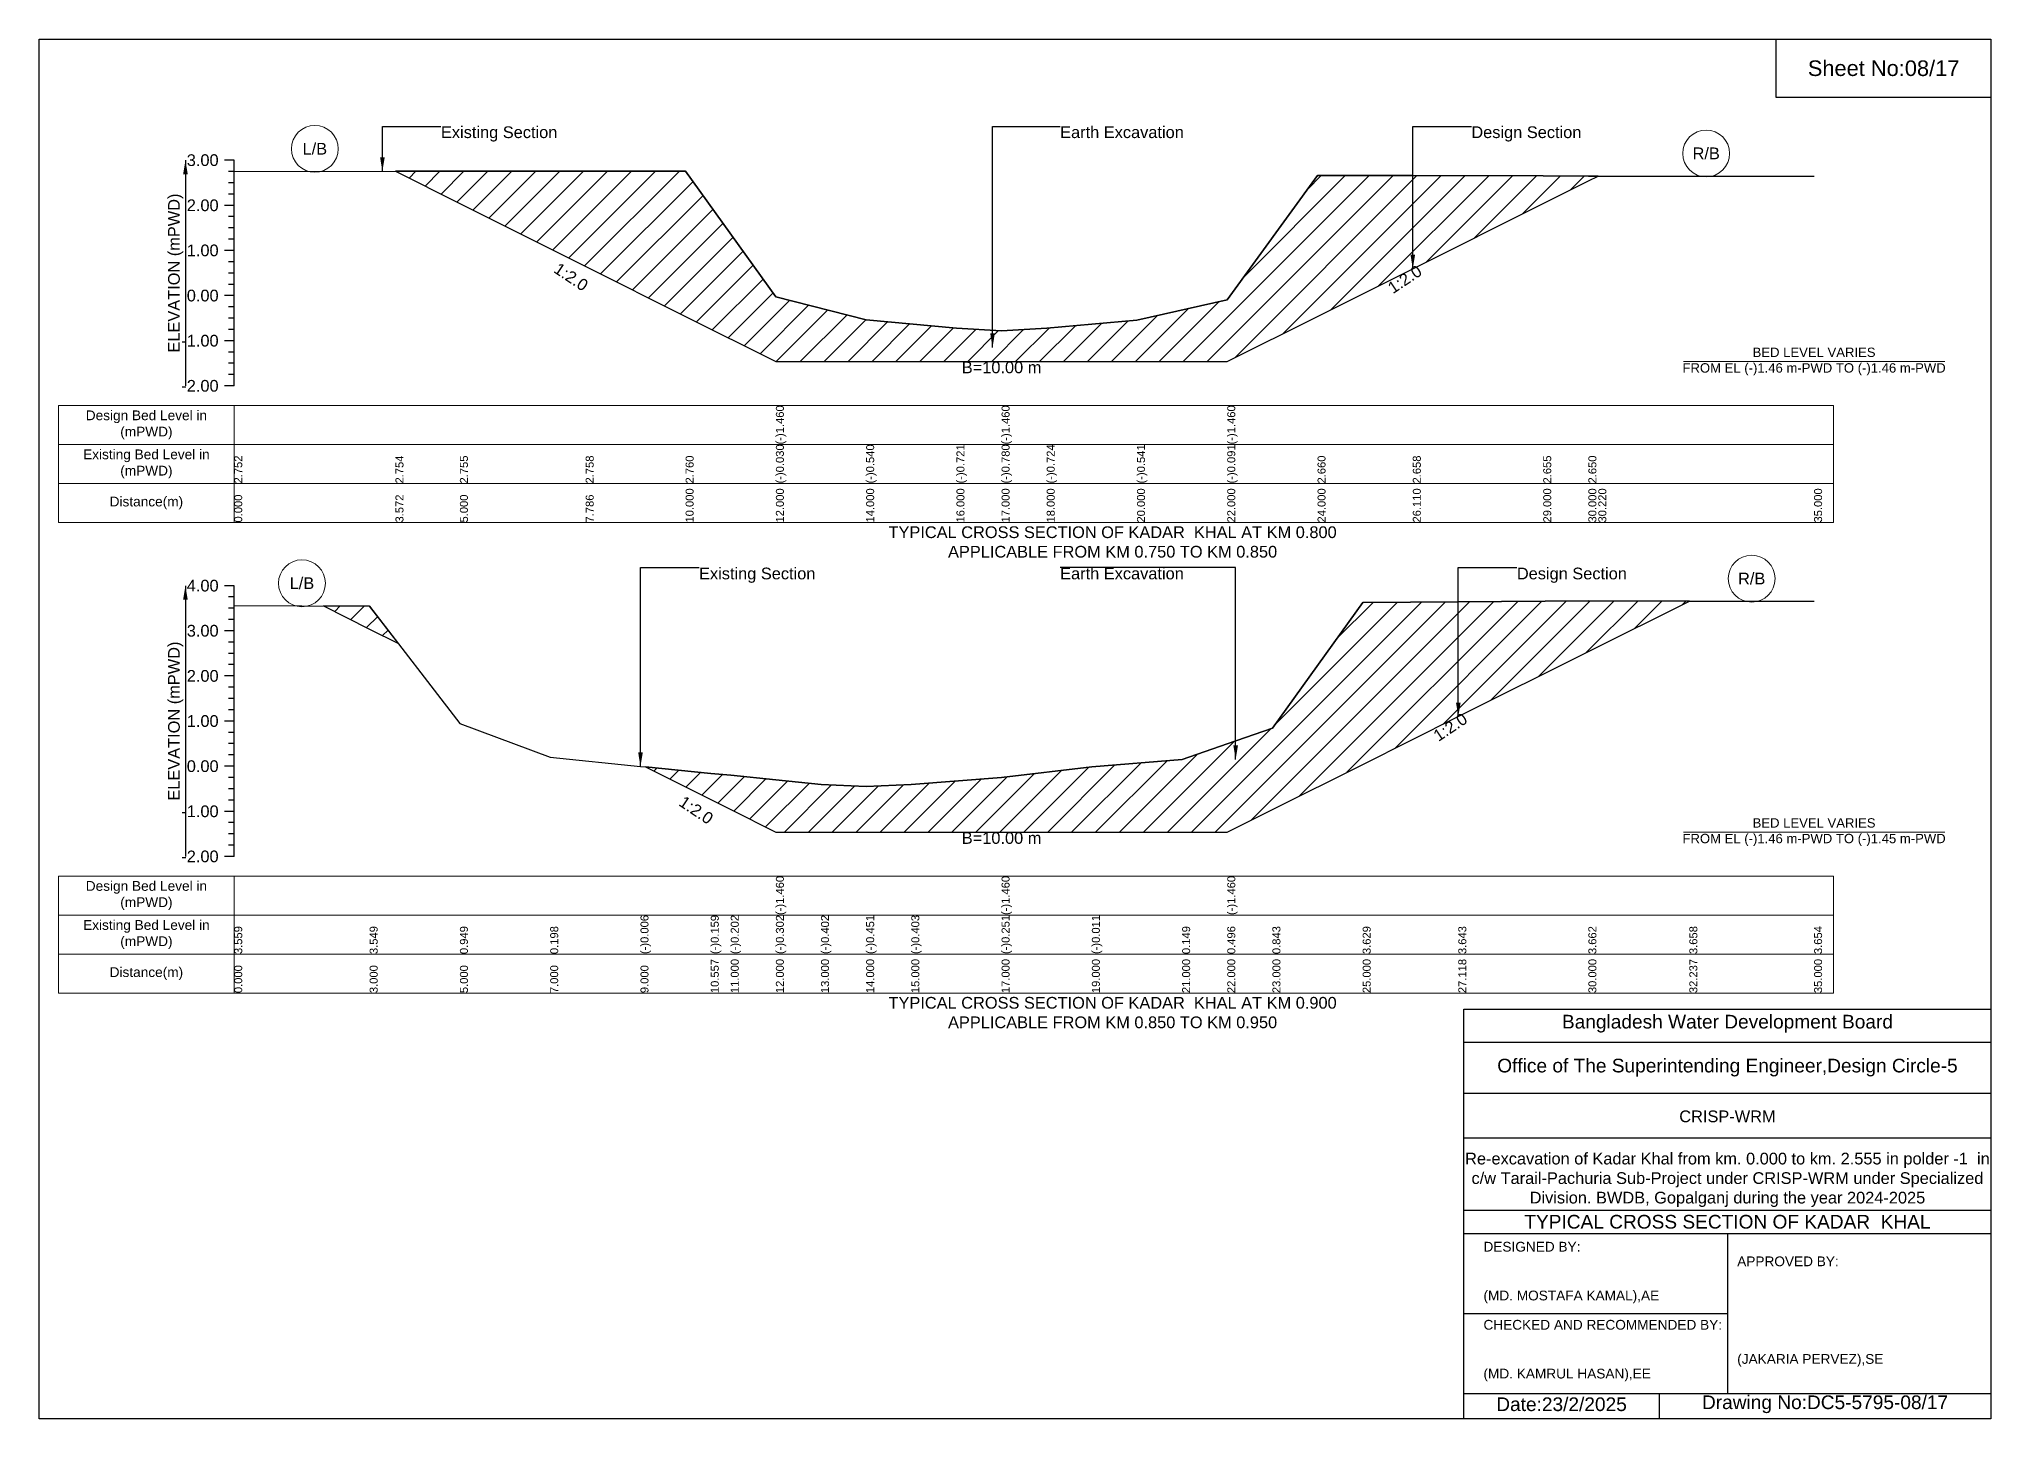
# Model space of a CAD drawing. Header units: inches. Extents: x 91000 to 278000, y -13885 to 0.
# Drawn here: x 170000 to 178000, y -5656 to 0 of the extents above; entities that cross this region are included whole.
import ezdxf

# ---------------------------------------------------------------- set-up
doc = ezdxf.new("R2010")
doc.units = ezdxf.units.IN
doc.header["$LTSCALE"] = 7
doc.header["$MEASUREMENT"] = 0
for name, color, linetype, lineweight in [('Cross section Data Border', 7, 'Continuous', 9), ('Cross Section Labels', 7, 'Continuous', 9), ('Existing_Bed_Level for Xsection', 7, 'Continuous', 25)]:
    doc.layers.add(name, color=color, linetype=linetype, lineweight=lineweight)
doc.styles.get("Standard").update_dxf_attribs({"font": 'arial.ttf'})
doc.dimstyles.get("Standard").update_dxf_attribs({"dimtxt": 0.18, "dimasz": 0.18, "dimexe": 0.18, "dimexo": 0.0625, "dimgap": 0.09, "dimtad": 0, "dimtih": 1, "dimtoh": 1, "dimdec": 4, "dimzin": 0, "dimdsep": 46, "dimtxsty": 'Standard', "dimcen": 0.09, "dimadec": 0, "dimazin": 0, "dimtfac": 1, "dimtdec": 4, "dimtofl": 0, "dimtmove": 0, "dimatfit": 3, "dimfxl": 1, "dimtolj": 1, "dimtzin": 0, "dimarcsym": 0})

msp = doc.modelspace()

# ---------------------------------------------------------------- hatches: boundary and pattern name
at = {"layer": 'Existing_Bed_Level for Xsection'}
h = msp.add_hatch(dxfattribs=at)
h.set_pattern_fill('ANSI31', color=256, scale=555, style=0)
h.paths.add_polyline_path([(171460.8, -542.2), (171725, -674.3), (172240.4, -932), (172650, -1136.8), (173020, -1321.8), (173390, -1321.8), (173760, -1321.8), (173945, -1321.8), (174130, -1321.8), (174500, -1321.8), (174870, -1321.8), (175240, -1136.8), (175630.4, -941.6), (176165, -674.3), (176350, -581.8), (176390.7, -561.5), (176350, -561.5), (176165, -560.5), (175630.4, -560), (175240, -559.6), (174870, -1068.5), (174500, -1151.8), (174130, -1185.6), (173945, -1196), (173760, -1185.1), (173390, -1151.6), (173020, -1057.2), (172650, -541.1), (172240.4, -541.5), (171725, -542)])
h = msp.add_hatch(dxfattribs=at)
h.set_pattern_fill('ANSI31', color=256, scale=555, style=0)
h.paths.add_polyline_path([(172486.2, -2983.7), (172753.1, -3117.2), (172835, -3158.2), (173020, -3250.7), (173205, -3250.7), (173390, -3250.7), (173575, -3250.7), (173945, -3250.7), (174315, -3250.7), (174685, -3250.7), (174870, -3250.7), (175055, -3158.2), (175425, -2973.2), (175816.9, -2777.2), (176350, -2510.7), (176763.8, -2303.8), (176350, -2303.1), (175816.9, -2306.6), (175425, -2309.2), (175055, -2824.6), (174870, -2888.8), (174685, -2953), (174315, -2982.6), (173945, -3027), (173575, -3055.1), (173390, -3064), (173205, -3054.9), (173020, -3036.4), (172835, -3017.9), (172753.1, -3009.9)])
h = msp.add_hatch(dxfattribs=at)
h.set_pattern_fill('ANSI31', color=256, scale=555, style=0)
h.paths.add_polyline_path([(171165.4, -2323.4), (171355, -2418.2), (171472.7, -2477), (171355, -2324)])

# ---------------------------------------------------------------- linework, layer by layer
for points in [[(170000, 0), (178000, 0), (178000, -5656), (170000, -5656)], [(177120, 0), (178000, 0), (178000, -240), (177120, -240)]]:
    msp.add_lwpolyline(points, close=True)
for points in [[(175840, -5656), (175840, -3976), (178000, -3976)], [(175840, -4112), (178000, -4112)], [(175840, -4320), (178000, -4320)], [(175840, -4504), (178000, -4504)], [(175840, -4800), (178000, -4800)], [(175840, -4896), (178000, -4896)], [(176920, -4896), (176920, -5552)], [(175840, -5224), (176920, -5224)], [(175840, -5552), (178000, -5552)], [(176640, -5552), (176640, -5656)]]:
    msp.add_lwpolyline(points)
at = {"layer": 'Cross section Data Border'}
for points in [[(170080, -1501.7), (177355, -1501.7), (177355, -1981.7), (170080, -1981.7)], [(170080, -3430.6), (177355, -3430.6), (177355, -3910.6), (170080, -3910.6)]]:
    msp.add_lwpolyline(points, close=True, dxfattribs=at)
for points in [[(170800, -1501.7), (170800, -1981.7)], [(170080, -1661.7), (177355, -1661.7)], [(170080, -1821.7), (177355, -1821.7)], [(170800, -3430.6), (170800, -3910.6)], [(170080, -3590.6), (177355, -3590.6)], [(170080, -3750.6), (177355, -3750.6)]]:
    msp.add_lwpolyline(points, dxfattribs=at)
at = {"layer": 'Cross Section Labels'}
for points in [[(176739.2, -1321.8), (177810.8, -1321.8)], [(176739.2, -3250.7), (177810.8, -3250.7)]]:
    msp.add_lwpolyline(points, dxfattribs=at)
for centre in [(171130.4, -449.9), (176832.9, -468.9), (171077.5, -2230.6), (177019.4, -2211.7)]:
    msp.add_circle(centre, 96, dxfattribs=at)
at = {"layer": 'Existing_Bed_Level for Xsection'}
for points in [[(170800, -496.7), (170760, -496.7)], [(170800, -542.9), (170776, -542.9)], [(170800, -1421.7), (170800, -1236.7), (170800, -1051.7), (170800, -866.7), (170800, -681.7), (170800, -496.7)], [(170800, -542.6), (171460.8, -542.2), (171725, -542), (172240.4, -541.5), (172650, -541.1), (173020, -1057.2), (173020, -1057.2), (173390, -1151.6), (173760, -1185.1), (173945, -1196), (173945, -1196), (174130, -1185.6), (174500, -1151.8), (174870, -1068.5), (174870, -1068.5), (175240, -559.6), (175630.4, -560), (176165, -560.5), (176350, -561.5), (176390.7, -561.5), (177275, -561.5)], [(170800, -589.2), (170776, -589.2)], [(170800, -635.4), (170776, -635.4)], [(170800, -681.7), (170760, -681.7)], [(170800, -727.9), (170776, -727.9)], [(170800, -774.2), (170776, -774.2)], [(170800, -866.7), (170760, -866.7)], [(170800, -820.4), (170776, -820.4)], [(170800, -913), (170776, -913)], [(170800, -959.2), (170776, -959.2)], [(170800, -1005.5), (170776, -1005.5)], [(170800, -1051.7), (170760, -1051.7)], [(170800, -1098), (170776, -1098)], [(170800, -1144.2), (170776, -1144.2)], [(170800, -1190.5), (170776, -1190.5)], [(170800, -1236.7), (170760, -1236.7)], [(170800, -1283), (170776, -1283)], [(170800, -1329.2), (170776, -1329.2)], [(170800, -1421.7), (170760, -1421.7)], [(170800, -1375.5), (170776, -1375.5)], [(170800, -2240.6), (170760, -2240.6)], [(170800, -2286.8), (170776, -2286.8)], [(170800, -3350.6), (170800, -3165.6), (170800, -2980.6), (170800, -2795.6), (170800, -2610.6), (170800, -2425.6), (170800, -2240.6)], [(170800, -2322.2), (171355, -2324), (171725, -2805), (172095, -2943.9), (172465, -2981.7), (172486.2, -2983.7), (172753.1, -3009.9), (172835, -3017.9), (173020, -3036.4), (173020, -3036.4), (173205, -3054.9), (173390, -3064), (173575, -3055.1), (173945, -3027), (173945, -3027), (174315, -2982.6), (174685, -2953), (174870, -2888.8), (174870, -2888.8), (175055, -2824.6), (175425, -2309.2), (175816.9, -2306.6), (176350, -2303.1), (176763.8, -2303.8), (177275, -2304.6)], [(170800, -2333.1), (170776, -2333.1)], [(170800, -2379.3), (170776, -2379.3)], [(170800, -2425.6), (170760, -2425.6)], [(170800, -2471.8), (170776, -2471.8)], [(170800, -2518.1), (170776, -2518.1)], [(170800, -2610.6), (170760, -2610.6)], [(170800, -2564.3), (170776, -2564.3)], [(170800, -2656.8), (170776, -2656.8)], [(170800, -2703.1), (170776, -2703.1)], [(170800, -2795.6), (170760, -2795.6)], [(170800, -2749.3), (170776, -2749.3)], [(170800, -2841.8), (170776, -2841.8)], [(170800, -2888.1), (170776, -2888.1)], [(170800, -2934.3), (170776, -2934.3)], [(170800, -2980.6), (170760, -2980.6)], [(170800, -3026.8), (170776, -3026.8)], [(170800, -3073.1), (170776, -3073.1)], [(170800, -3119.3), (170776, -3119.3)], [(170800, -3165.6), (170760, -3165.6)], [(170800, -3211.8), (170776, -3211.8)], [(170800, -3258.1), (170776, -3258.1)], [(170800, -3350.6), (170760, -3350.6)], [(170800, -3304.3), (170776, -3304.3)]]:
    msp.add_lwpolyline(points, dxfattribs=at)
for points in [[(171460.8, -542.2), (171725, -674.3), (172240.4, -932), (172650, -1136.8), (173020, -1321.8), (173020, -1321.8), (173390, -1321.8), (173760, -1321.8), (173945, -1321.8), (173945, -1321.8), (174130, -1321.8), (174500, -1321.8), (174870, -1321.8), (174870, -1321.8), (175240, -1136.8), (175630.4, -941.6), (176165, -674.3), (176350, -581.8), (176390.7, -561.5), (176350, -561.5), (176165, -560.5), (175630.4, -560), (175240, -559.6), (174870, -1068.5), (174870, -1068.5), (174500, -1151.8), (174130, -1185.6), (173945, -1196), (173945, -1196), (173760, -1185.1), (173390, -1151.6), (173020, -1057.2), (173020, -1057.2), (172650, -541.1), (172240.4, -541.5), (171725, -542)], [(172486.2, -2983.7), (172486.2, -2983.7), (172753.1, -3117.2), (172835, -3158.2), (173020, -3250.7), (173020, -3250.7), (173205, -3250.7), (173390, -3250.7), (173575, -3250.7), (173945, -3250.7), (173945, -3250.7), (174315, -3250.7), (174685, -3250.7), (174870, -3250.7), (174870, -3250.7), (175055, -3158.2), (175425, -2973.2), (175816.9, -2777.2), (176350, -2510.7), (176763.8, -2303.8), (176763.8, -2303.8), (176763.8, -2303.8), (176350, -2303.1), (175816.9, -2306.6), (175425, -2309.2), (175055, -2824.6), (174870, -2888.8), (174870, -2888.8), (174685, -2953), (174315, -2982.6), (173945, -3027), (173945, -3027), (173575, -3055.1), (173390, -3064), (173205, -3054.9), (173020, -3036.4), (173020, -3036.4), (172835, -3017.9), (172753.1, -3009.9), (172486.2, -2983.7)], [(171165.4, -2323.4), (171355, -2418.2), (171472.7, -2477), (171355, -2324)]]:
    msp.add_lwpolyline(points, close=True, dxfattribs=at)

# ---------------------------------------------------------------- texts
at = {"attachment_point": 5}
for s, insert, char_height in [('Sheet No:08/17', (177560, -120), 64), ('Bangladesh Water Development Board', (176920, -4036), 56), ('Office of The Superintending Engineer,Design Circle-5', (176920, -4216), 56)]:
    msp.add_mtext(s, dxfattribs=dict(at, insert=insert, char_height=char_height))
for s, insert, char_height, width, attachment_point in [('CRISP-WRM', (176920, -4416), 48, 2240, 5), ('Re-excavation of Kadar Khal from km. 0.000 to km. 2.555 in polder -1  in c/w Tarail-Pachuria Sub-Project under CRISP-WRM under Specialized Division. BWDB, Gopalganj during the year 2024-2025', (176920, -4676), 48, 2160, 5), ('TYPICAL CROSS SECTION OF KADAR  KHAL', (176920, -4848), 56, 2240, 5), ('DESIGNED BY:^J^J^J(MD. MOSTAFA KAMAL),AE', (175920, -5056), 40, 1120, 4), ('APPROVED BY:^J^J^J^J^J^J(JAKARIA PERVEZ),SE', (176960, -5216), 40, 1120, 4), ('CHECKED AND RECOMMENDED BY:^J^J^J(MD. KAMRUL HASAN),EE', (175920, -5376), 40, 1120, 4), ('Date:23/2/2025', (176240, -5596), 56, 1120, 5), ('Drawing No:DC5-5795-08/17', (177320, -5596), 56, 1760, 5)]:
    msp.add_mtext(s, dxfattribs=dict(insert=insert, char_height=char_height, width=width, attachment_point=attachment_point))
at = {"layer": 'Cross section Data Border', "char_height": 40, "width": 640, "attachment_point": 5}
for s, insert in [('Design Bed Level in (mPWD)', (170440, -1581.7)), ('Existing Bed Level in (mPWD)', (170440, -1741.7)), ('Distance(m)', (170440, -1901.7)), ('Design Bed Level in (mPWD)', (170440, -3510.6)), ('Existing Bed Level in (mPWD)', (170440, -3670.6)), ('Distance(m)', (170440, -3830.6))]:
    msp.add_mtext(s, dxfattribs=dict(at, insert=insert))
at = {"layer": 'Cross Section Labels'}
for s, insert, char_height, attachment_point in [('Existing Section', (171647.3, -357.9), 48, 1), ('Earth Excavation', (174185, -357.9), 48, 1), ('Design Section', (175870.4, -357.9), 48, 1), ('L/B', (171130.4, -449.9), 48, 5), ('R/B', (176832.9, -468.9), 48, 5), ('BED LEVEL VARIES ^JFROM EL (-)1.46 m-PWD TO (-)1.46 m-PWD', (177275, -1321.8), 38.4, 5), ('B=10.00 m', (173945, -1321.8), 48, 2), ('TYPICAL CROSS SECTION OF KADAR  KHAL AT KM 0.800^JAPPLICABLE FROM KM 0.750 TO KM 0.850', (174400, -2061.7), 48, 5), ('L/B', (171077.5, -2230.6), 48, 5), ('Existing Section', (172705, -2166.6), 48, 1), ('Earth Excavation', (174185, -2166.6), 48, 1), ('Design Section', (176056.9, -2166.6), 48, 1), ('R/B', (177019.4, -2211.7), 48, 5), ('BED LEVEL VARIES ^JFROM EL (-)1.46 m-PWD TO (-)1.45 m-PWD', (177275, -3250.7), 38.4, 5), ('B=10.00 m', (173945, -3250.7), 48, 2), ('TYPICAL CROSS SECTION OF KADAR  KHAL AT KM 0.900^JAPPLICABLE FROM KM 0.850 TO KM 0.950', (174400, -3990.6), 48, 5)]:
    msp.add_mtext(s, dxfattribs=dict(at, insert=insert, char_height=char_height, attachment_point=attachment_point))
at = {"layer": 'Cross Section Labels', "char_height": 48, "attachment_point": 2}
for insert, rotation in [((172194.1, -955.1), 326.30993), ((175584.1, -964.8), 33.69007), ((175770.7, -2800.3), 33.69007), ((172706.8, -3140.3), 326.30993)]:
    msp.add_mtext('1:2.0', dxfattribs=dict(at, insert=insert, rotation=rotation))
at = {"layer": 'Existing_Bed_Level for Xsection', "char_height": 48, "attachment_point": 6}
for s, insert in [('3.00', (170736, -496.7)), ('2.00', (170736, -681.7)), ('1.00', (170736, -866.7)), ('0.00', (170736, -1051.7)), ('-1.00', (170736, -1236.7)), ('-2.00', (170736, -1421.7)), ('4.00', (170736, -2240.6)), ('3.00', (170736, -2425.6)), ('2.00', (170736, -2610.6)), ('1.00', (170736, -2795.6)), ('0.00', (170736, -2980.6)), ('-1.00', (170736, -3165.6)), ('-2.00', (170736, -3350.6))]:
    msp.add_mtext(s, dxfattribs=dict(at, insert=insert))
at = {"layer": 'Existing_Bed_Level for Xsection', "rotation": 90}
for s, insert, char_height, attachment_point in [('ELEVATION (mPWD)', (170560, -959.2), 48, 5), ('(-)1.460', (173020, -1661.7), 32.8, 1), ('(-)1.460', (173945, -1661.7), 32.8, 1), ('(-)1.460', (174870, -1661.7), 32.8, 1), ('(-)0.030', (173020, -1821.7), 32.8, 1), ('(-)0.540', (173390, -1821.7), 32.8, 1), ('(-)0.721', (173760, -1821.7), 32.8, 1), ('(-)0.780', (173945, -1821.7), 32.8, 1), ('(-)0.724', (174130, -1821.7), 32.8, 1), ('(-)0.541', (174500, -1821.7), 32.8, 1), ('(-)0.091', (174870, -1821.7), 32.8, 1), ('2.752', (170800, -1821.7), 32.8, 1), ('2.754', (171460.8, -1821.7), 32.8, 1), ('2.755', (171725, -1821.7), 32.8, 1), ('2.758', (172240.4, -1821.7), 32.8, 1), ('2.760', (172650, -1821.7), 32.8, 1), ('2.660', (175240, -1821.7), 32.8, 1), ('2.658', (175630.4, -1821.7), 32.8, 1), ('2.655', (176165, -1821.7), 32.8, 1), ('2.650', (176350, -1821.7), 32.8, 1), ('0.000', (170800, -1981.7), 32.8, 1), ('3.572', (171460.8, -1981.7), 32.8, 1), ('5.000', (171725, -1981.7), 32.8, 1), ('7.786', (172240.4, -1981.7), 32.8, 1), ('10.000', (172650, -1981.7), 32.8, 1), ('12.000', (173020, -1981.7), 32.8, 1), ('14.000', (173390, -1981.7), 32.8, 1), ('16.000', (173760, -1981.7), 32.8, 1), ('17.000', (173945, -1981.7), 32.8, 1), ('18.000', (174130, -1981.7), 32.8, 1), ('20.000', (174500, -1981.7), 32.8, 1), ('22.000', (174870, -1981.7), 32.8, 1), ('24.000', (175240, -1981.7), 32.8, 1), ('26.110', (175630.4, -1981.7), 32.8, 1), ('29.000', (176165, -1981.7), 32.8, 1), ('30.000', (176350, -1981.7), 32.8, 1), ('30.220', (176390.7, -1981.7), 32.8, 1), ('35.000', (177275, -1981.7), 32.8, 1), ('ELEVATION (mPWD)', (170560, -2795.6), 48, 5), ('(-)1.460', (173020, -3590.6), 32.8, 1), ('(-)1.460', (173945, -3590.6), 32.8, 1), ('(-)1.460', (174870, -3590.6), 32.8, 1), ('(-)0.006', (172465, -3750.6), 32.8, 1), ('(-)0.159', (172753.1, -3750.6), 32.8, 1), ('(-)0.202', (172835, -3750.6), 32.8, 1), ('(-)0.302', (173020, -3750.6), 32.8, 1), ('(-)0.402', (173205, -3750.6), 32.8, 1), ('(-)0.451', (173390, -3750.6), 32.8, 1), ('(-)0.403', (173575, -3750.6), 32.8, 1), ('(-)0.251', (173945, -3750.6), 32.8, 1), ('(-)0.011', (174315, -3750.6), 32.8, 1), ('3.559', (170800, -3750.6), 32.8, 1), ('3.549', (171355, -3750.6), 32.8, 1), ('0.949', (171725, -3750.6), 32.8, 1), ('0.198', (172095, -3750.6), 32.8, 1), ('0.149', (174685, -3750.6), 32.8, 1), ('0.496', (174870, -3750.6), 32.8, 1), ('0.843', (175055, -3750.6), 32.8, 1), ('3.629', (175425, -3750.6), 32.8, 1), ('3.643', (175816.9, -3750.6), 32.8, 1), ('3.662', (176350, -3750.6), 32.8, 1), ('3.658', (176763.8, -3750.6), 32.8, 1), ('3.654', (177275, -3750.6), 32.8, 1), ('0.000', (170800, -3910.6), 32.8, 1), ('3.000', (171355, -3910.6), 32.8, 1), ('5.000', (171725, -3910.6), 32.8, 1), ('7.000', (172095, -3910.6), 32.8, 1), ('9.000', (172465, -3910.6), 32.8, 1), ('10.557', (172753.1, -3910.6), 32.8, 1), ('11.000', (172835, -3910.6), 32.8, 1), ('12.000', (173020, -3910.6), 32.8, 1), ('13.000', (173205, -3910.6), 32.8, 1), ('14.000', (173390, -3910.6), 32.8, 1), ('15.000', (173575, -3910.6), 32.8, 1), ('17.000', (173945, -3910.6), 32.8, 1), ('19.000', (174315, -3910.6), 32.8, 1), ('21.000', (174685, -3910.6), 32.8, 1), ('22.000', (174870, -3910.6), 32.8, 1), ('23.000', (175055, -3910.6), 32.8, 1), ('25.000', (175425, -3910.6), 32.8, 1), ('27.118', (175816.9, -3910.6), 32.8, 1), ('30.000', (176350, -3910.6), 32.8, 1), ('32.237', (176763.8, -3910.6), 32.8, 1), ('35.000', (177275, -3910.6), 32.8, 1)]:
    msp.add_mtext(s, dxfattribs=dict(at, insert=insert, char_height=char_height, attachment_point=attachment_point))

# ---------------------------------------------------------------- leaders
at = {"layer": 'Cross Section Labels', "annotation_type": 0, "has_hookline": 1}
for points, hookline_direction, text_width in [([(171407.3, -542.6), (171407.3, -357.9), (171647.2, -357.9)], 0, 467.2), ([(173907.9, -1264.1), (173907.9, -357.9), (174184.9, -357.9)], 0, 497), ([(175630.4, -941.6), (175630.4, -357.9), (175870.3, -357.9)], 0, 441.2), ([(172465, -2981.7), (172465, -2166.6), (172704.9, -2166.6)], 0, 467.2), ([(174904.4, -2952.5), (174904.4, -2166.6), (174185.1, -2166.6)], 1, 497), ([(175816.9, -2777.2), (175816.9, -2166.6), (176056.8, -2166.6)], 0, 441.2)]:
    msp.add_leader(points, dimstyle='Standard', override={"dimasz": 57.6}, dxfattribs=dict(at, hookline_direction=hookline_direction, text_width=text_width))
at = {"layer": 'Existing_Bed_Level for Xsection'}
for points in [[(170600, -496.7), (170600, -1421.7)], [(170600, -2240.6), (170600, -3350.6)]]:
    msp.add_leader(points, dimstyle='Standard', override={"dimasz": 57.6}, dxfattribs=at)

doc.saveas('drawing.dxf')
